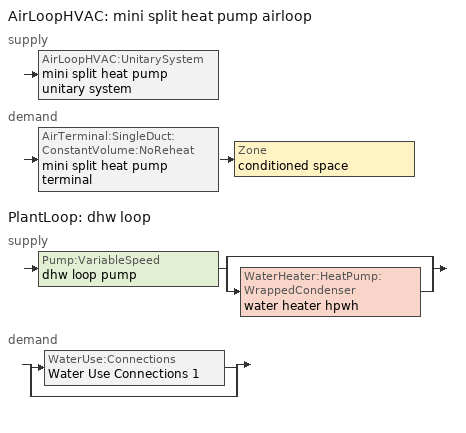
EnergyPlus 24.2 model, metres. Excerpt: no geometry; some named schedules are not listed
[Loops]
AirLoopHVAC 'mini split heat pump airloop'
 supply: AirLoopHVAC:UnitarySystem 'mini split heat pump unitary system'
 demand: AirTerminal:SingleDuct:ConstantVolume:NoReheat 'mini split heat pump terminal' > Zone 'conditioned space'
PlantLoop 'dhw loop'
 supply: Pump:VariableSpeed 'dhw loop pump' > split
  | bypass
  | WaterHeater:HeatPump:WrappedCondenser 'water heater hpwh'
 demand: split
  | WaterUse:Connections 'Water Use Connections 1'
  | bypass
[ZoneControl:Thermostat]
conditioned space Thermostat: Zone or ZoneList=conditioned space; Control Type Schedule=conditioned space Thermostat Schedule; Control 1=conditioned space temperature setpoint; Temperature Difference Between Cutout And Setpoint {deltaC}=0
[ThermostatSetpoint:DualSetpoint]
conditioned space temperature setpoint: Heating Setpoint Temperature Schedule=heating setpoint; Cooling Setpoint Temperature Schedule=cooling setpoint
[AirTerminal:SingleDuct:ConstantVolume:NoReheat]
mini split heat pump terminal: Availability Schedule=Always On Discrete; Maximum Air Flow Rate {m3/s}=0.250604
[Zone equipment]
conditioned space: mini split heat pump terminal
[AirLoopHVAC]
mini split heat pump airloop: Design Supply Air Flow Rate {m3/s}=0.250604; Design Return Air Flow Fraction of Supply Air Flow=1
[Sizing:System]
mini split heat pump airloop: Type of Load to Size On=Sensible; Design Outdoor Air Flow Rate {m3/s}=Autosize; Central Heating Maximum System Air Flow Ratio=0.3; Preheat Design Temperature {C}=7; Preheat Design Humidity Ratio {kgWater/kgDryAir}=0.008; Precool Design Temperature {C}=12.8; Precool Design Humidity Ratio {kgWater/kgDryAir}=0.008; Central Cooling Design Supply Air Temperature {C}=12.8; Central Heating Design Supply Air Temperature {C}=16.7; Type of Zone Sum to Use=NonCoincident; 100% Outdoor Air in Cooling=Yes; 100% Outdoor Air in Heating=Yes; Central Cooling Design Supply Air Humidity Ratio {kgWater/kgDryAir}=0.0085; Central Heating Design Supply Air Humidity Ratio {kgWater/kgDryAir}=0.008; Cooling Supply Air Flow Rate Method=DesignDay; Cooling Supply Air Flow Rate {m3/s}=0; Cooling Supply Air Flow Rate Per Floor Area {m3/s-m2}=0.00996765; Cooling Fraction of Autosized Cooling Supply Air Flow Rate=1; Cooling Supply Air Flow Rate Per Unit Cooling Capacity {m3/s-W}=3.94755e-05; Heating Supply Air Flow Rate Method=DesignDay; Heating Supply Air Flow Rate {m3/s}=0; Heating Supply Air Flow Rate Per Floor Area {m3/s-m2}=0.00996765; Heating Fraction of Autosized Heating Supply Air Flow Rate=1; Heating Fraction of Autosized Cooling Supply Air Flow Rate=1; Heating Supply Air Flow Rate Per Unit Heating Capacity {m3/s-W}=3.15882e-05; System Outdoor Air Method=ZoneSum; Zone Maximum Outdoor Air Fraction=1; Cooling Design Capacity Method=CoolingDesignCapacity; Cooling Design Capacity {W}=Autosize; Cooling Design Capacity Per Floor Area {W/m2}=234.7; Fraction of Autosized Cooling Design Capacity=1; Heating Design Capacity Method=HeatingDesignCapacity; Heating Design Capacity {W}=Autosize; Heating Design Capacity Per Floor Area {W/m2}=157; Fraction of Autosized Heating Design Capacity=1; Central Cooling Capacity Control Method=OnOff; Occupant Diversity=Autosize
[AvailabilityManager:Scheduled]
mini split heat pump airloop Availability Manager: Schedule=Always On Discrete
[AirLoopHVAC:UnitarySystem]
mini split heat pump unitary system: Control Type=Load; Controlling Zone or Thermostat Location=conditioned space; Dehumidification Control Type=None; Availability Schedule=Always On Discrete; Supply Fan=mini split heat pump supply fan; Fan Placement=BlowThrough; Supply Air Fan Operating Mode Schedule=mini split heat pump auto fan schedule; Heating Coil=mini split heat pump htg coil; DX Heating Coil Sizing Ratio=1; Cooling Coil=mini split heat pump clg coil; Use DOAS DX Cooling Coil=No; Minimum Supply Air Temperature {C}=2; Latent Load Control=SensibleOnlyLoadControl; Supplemental Heating Coil=mini split heat pump backup htg coil; Cooling Supply Air Flow Rate Method=SupplyAirFlowRate; Cooling Supply Air Flow Rate {m3/s}=0.250604; Heating Supply Air Flow Rate Method=SupplyAirFlowRate; Heating Supply Air Flow Rate {m3/s}=0.250604; No Load Supply Air Flow Rate Method=SupplyAirFlowRate; No Load Supply Air Flow Rate {m3/s}=0; No Load Supply Air Flow Rate Control Set To Low Speed=Yes; Maximum Supply Air Temperature {C}=93.3333; Maximum Outdoor Dry-Bulb Temperature for Supplemental Heater Operation {C}=4.44444; Ancillary On-Cycle Electric Power {W}=0; Ancillary Off-Cycle Electric Power {W}=0; Design Specification Multispeed Object=Unitary System Performance Multispeed 1
[Fan:SystemModel] Availability Schedule=Always On Discrete; Speed Control Method=Discrete; Electric Power Minimum Flow Rate Fraction=0.2; Design Pressure Rise {Pa}=500; Motor Efficiency=1; Motor In Air Stream Fraction=1; Design Electric Power Consumption {W}=Autosize; Design Power Sizing Method=PowerPerFlow; Electric Power Per Unit Flow Rate Per Unit Pressure {W/((m3/s)-Pa)}=1.66667; Fan Total Efficiency=0.7; Motor Loss Radiative Fraction=0
Name | Design Maximum Air Flow Rate {m3/s} | Electric Power Per Unit Flow Rate {W/(m3/s)} | Number of Speeds | Speed Flow Fraction 1 | Speed Electric Power Fraction 1 | Speed Flow Fraction 2 | Speed Electric Power Fraction 2 | Speed Flow Fraction 3 | Speed Electric Power Fraction 3 | Speed Flow Fraction 4 | Speed Electric Power Fraction 4
mini split heat pump supply fan | 0.308626 | 148.322 | 4 | 0.20706 | 0.00888 | 0.252 | 0.016 | 0.812 | 0.53539 | 1 | 1
water heater fan | 0.0854225 | 97.8923 | 1
[Coil:Heating:DX:MultiSpeed]
mini split heat pump htg coil: Availability Schedule=Always On Discrete; Minimum Outdoor Dry-Bulb Temperature for Compressor Operation {C}=-28.8889; Crankcase Heater Capacity {W}=50; Maximum Outdoor Dry-Bulb Temperature for Crankcase Heater Operation {C}=10; Defrost Energy Input Ratio Function of Temperature Curve=Defrosteir; Maximum Outdoor Dry-Bulb Temperature for Defrost Operation {C}=4.44444; Defrost Strategy=ReverseCycle; Defrost Control=Timed; Defrost Time Period Fraction=0.058333; Resistive Defrost Heater Capacity {W}=AutoSize; Apply Part Load Fraction to Speeds Greater than 1=No; Fuel Type=Electricity; Region number for Calculating HSPF=4; Number of Speeds=2; Speed Gross Rated Heating Capacity 1 {W}=1449.24; Speed Gross Rated Heating COP 1 {W/W}=4.40929; Speed Rated Air Flow Rate 1 {m3/s}=0.077832; Speed Rated Supply Air Fan Power Per Volume Flow Rate 2017 1 {W/(m3/s)}=773.3; Speed Rated Supply Air Fan Power Per Volume Flow Rate 2023 1 {W/(m3/s)}=934.4; Speed Heating Capacity Function of Temperature Curve Name 1=Heat-CAP-fT1; Speed Heating Capacity Function of Flow Fraction Curve Name 1=Heat-CAP-fFF1; Speed Energy Input Ratio Function of Temperature Curve Name 1=Heat-EIR-fT1; Speed Energy Input Ratio Function of Flow Fraction Curve Name 1=Heat-EIR-fFF1; Speed Part Load Fraction Correlation Curve Name 1=Heat-PLF-fPLR1; Speed Rated Waste Heat Fraction of Power Input 1=0.2; Speed Waste Heat Function of Temperature Curve Name 1=ConstantBiquadratic 1; Speed Gross Rated Heating Capacity 2 {W}=5708.05; Speed Gross Rated Heating COP 2 {W/W}=3.08289; Speed Rated Air Flow Rate 2 {m3/s}=0.308858; Speed Rated Supply Air Fan Power Per Volume Flow Rate 2017 2 {W/(m3/s)}=773.3; Speed Rated Supply Air Fan Power Per Volume Flow Rate 2023 2 {W/(m3/s)}=934.4; Speed Heating Capacity Function of Temperature Curve Name 2=Heat-CAP-fT2; Speed Heating Capacity Function of Flow Fraction Curve Name 2=Heat-CAP-fFF2; Speed Energy Input Ratio Function of Temperature Curve Name 2=Heat-EIR-fT2; Speed Energy Input Ratio Function of Flow Fraction Curve Name 2=Heat-EIR-fFF2; Speed Part Load Fraction Correlation Curve Name 2=Heat-PLF-fPLR2; Speed Rated Waste Heat Fraction of Power Input 2=0.2; Speed Waste Heat Function of Temperature Curve Name 2=ConstantBiquadratic 1
[Coil:Cooling:DX:MultiSpeed]
mini split heat pump clg coil: Availability Schedule=Always On Discrete; Condenser Type=AirCooled; Minimum Outdoor Dry-Bulb Temperature for Compressor Operation {C}=-25; Apply Part Load Fraction to Speeds Greater than 1=No; Apply Latent Degradation to Speeds Greater than 1=No; Crankcase Heater Capacity {W}=50; Maximum Outdoor Dry-Bulb Temperature for Crankcase Heater Operation {C}=10; Basin Heater Capacity {W/K}=0; Basin Heater Setpoint Temperature {C}=2; Fuel Type=Electricity; Number of Speeds=2; Speed Gross Rated Total Cooling Capacity 1 {W}=1191.8; Speed Gross Rated Sensible Heat Ratio 1=0.805933; Speed Gross Rated Cooling COP 1 {W/W}=3.79972; Speed Rated Air Flow Rate 1 {m3/s}=0.063952; Speed Rated Evaporator Fan Power Per Volume Flow Rate 2017 1 {W/(m3/s)}=773.3; Speed Rated Evaporator Fan Power Per Volume Flow Rate 2023 1 {W/(m3/s)}=934.4; Speed Total Cooling Capacity Function of Temperature Curve Name 1=Cool-CAP-fT1; Speed Total Cooling Capacity Function of Flow Fraction Curve Name 1=Cool-CAP-fFF1; Speed Energy Input Ratio Function of Temperature Curve Name 1=Cool-EIR-fT1; Speed Energy Input Ratio Function of Flow Fraction Curve Name 1=Cool-EIR-fFF1; Speed Part Load Fraction Correlation Curve Name 1=Cool-PLF-fPLR1; Speed Nominal Time for Condensate Removal to Begin 1 {s}=1000; Speed Ratio of Initial Moisture Evaporation Rate and Steady State Latent Capacity 1=1.5; Speed Maximum Cycling Rate 1 {cycles/hr}=3; Speed Latent Capacity Time Constant 1 {s}=45; Speed Rated Waste Heat Fraction of Power Input 1=0.2; Speed Waste Heat Function of Temperature Curve Name 1=ConstantBiquadratic; Speed Evaporative Condenser Effectiveness 1=0.9; Speed Evaporative Condenser Air Flow Rate 1 {m3/s}=AutoSize; Speed Rated Evaporative Condenser Pump Power Consumption 1 {W}=AutoSize; Speed Gross Rated Total Cooling Capacity 2 {W}=4696.67; Speed Gross Rated Sensible Heat Ratio 2=0.729645; Speed Gross Rated Cooling COP 2 {W/W}=2.89066; Speed Rated Air Flow Rate 2 {m3/s}=0.250793; Speed Rated Evaporator Fan Power Per Volume Flow Rate 2017 2 {W/(m3/s)}=773.3; Speed Rated Evaporator Fan Power Per Volume Flow Rate 2023 2 {W/(m3/s)}=934.4; Speed Total Cooling Capacity Function of Temperature Curve Name 2=Cool-CAP-fT2; Speed Total Cooling Capacity Function of Flow Fraction Curve Name 2=Cool-CAP-fFF2; Speed Energy Input Ratio Function of Temperature Curve Name 2=Cool-EIR-fT2; Speed Energy Input Ratio Function of Flow Fraction Curve Name 2=Cool-EIR-fFF2; Speed Part Load Fraction Correlation Curve Name 2=Cool-PLF-fPLR2; Speed Nominal Time for Condensate Removal to Begin 2 {s}=1000; Speed Ratio of Initial Moisture Evaporation Rate and Steady State Latent Capacity 2=1.5; Speed Maximum Cycling Rate 2 {cycles/hr}=3; Speed Latent Capacity Time Constant 2 {s}=45; Speed Rated Waste Heat Fraction of Power Input 2=0.2; Speed Waste Heat Function of Temperature Curve Name 2=ConstantBiquadratic; Speed Evaporative Condenser Effectiveness 2=0.9; Speed Evaporative Condenser Air Flow Rate 2 {m3/s}=AutoSize; Speed Rated Evaporative Condenser Pump Power Consumption 2 {W}=AutoSize
[Coil:Heating:Electric]
mini split heat pump backup htg coil: Availability Schedule=Always On Discrete; Efficiency=1; Nominal Capacity {W}=3823.11
[UnitarySystemPerformance:Multispeed]
Unitary System Performance Multispeed 1: Number of Speeds for Heating=2; Number of Speeds for Cooling=2; Single Mode Operation=No; No Load Supply Air Flow Rate Ratio=1; Heating Speed Supply Air Flow Ratio 1=0.310344; Cooling Speed Supply Air Flow Ratio 1=0.254999; Heating Speed Supply Air Flow Ratio 2=1.23153; Cooling Speed Supply Air Flow Ratio 2=1
[PlantLoop]
dhw loop: Fluid Type=Water; Plant Equipment Operation Scheme=dhw loop Operation Schemes; Maximum Loop Temperature {C}=100; Minimum Loop Temperature {C}=0; Maximum Loop Flow Rate {m3/s}=0.01; Minimum Loop Flow Rate {m3/s}=0; Plant Loop Volume {m3}=0.003; Load Distribution Scheme=Optimal; Plant Loop Demand Calculation Scheme=SingleSetpoint; Common Pipe Simulation=None
[Sizing:Plant]
dhw loop: Loop Type=Heating; Design Loop Exit Temperature {C}=51.6667; Loop Design Temperature Difference {deltaC}=5.55556; Sizing Option=NonCoincident; Zone Timesteps in Averaging Window=1; Coincident Sizing Factor Mode=None
[Pump:VariableSpeed]
dhw loop pump: Design Maximum Flow Rate {m3/s}=0.01; Design Pump Head {Pa}=1; Design Power Consumption {W}=0; Motor Efficiency=0.85; Fraction of Motor Inefficiencies to Fluid Stream=0; Coefficient 1 of the Part Load Performance Curve=0; Coefficient 2 of the Part Load Performance Curve=1; Coefficient 3 of the Part Load Performance Curve=0; Coefficient 4 of the Part Load Performance Curve=0; Design Minimum Flow Rate {m3/s}=0; Pump Control Type=Intermittent; Skin Loss Radiative Fraction=0.5; Design Power Sizing Method=PowerPerFlowPerPressure; Design Electric Power per Unit Flow Rate {W/(m3/s)}=348701.1; Design Shaft Power per Unit Flow Rate per Unit Head {W/((m3/s)-Pa)}=1.28205; Design Minimum Flow Rate Fraction=0
[WaterHeater:Stratified]
water heater tank: Tank Volume {m3}=0.170344; Tank Height {m}=1.0335; Tank Shape=VerticalCylinder; Maximum Temperature Limit {C}=90; Heater Priority Control=MasterSlave; Heater 1 Setpoint Temperature Schedule=water heater TopElementSetpoint; Heater 1 Deadband Temperature Difference {deltaC}=18.5; Heater 1 Capacity {W}=4500.11; Heater 1 Height {m}=0.818187; Heater 2 Setpoint Temperature Schedule=water heater BottomElementSetpoint; Heater 2 Deadband Temperature Difference {deltaC}=3.89; Heater 2 Capacity {W}=4500.11; Heater 2 Height {m}=0.215312; Heater Fuel Type=Electricity; Heater Thermal Efficiency=1; Off Cycle Parasitic Fuel Consumption Rate {W}=3; Off Cycle Parasitic Fuel Type=Electricity; Off Cycle Parasitic Heat Fraction to Tank=0; Off Cycle Parasitic Height {m}=0; On Cycle Parasitic Fuel Consumption Rate {W}=3; On Cycle Parasitic Fuel Type=Electricity; On Cycle Parasitic Heat Fraction to Tank=0; On Cycle Parasitic Height {m}=0; Ambient Temperature Indicator=Schedule; Ambient Temperature Schedule=water heater Tamb act; Uniform Skin Loss Coefficient per Unit Area to Ambient Temperature {W/m2-K}=1.04512; Skin Loss Fraction to Zone=1; Off Cycle Flue Loss Coefficient to Ambient Temperature {W/K}=0; Off Cycle Flue Loss Fraction to Zone=1; Use Side Effectiveness=1; Use Side Inlet Height {m}=0; Use Side Outlet Height {m}=Autocalculate; Source Side Effectiveness=1; Source Side Inlet Height {m}=0; Source Side Outlet Height {m}=0; Inlet Mode=Fixed; Use Side Design Flow Rate {m3/s}=0.00283433; Source Side Design Flow Rate {m3/s}=0; Indirect Water Heating Recovery Time {hr}=1.5; Number of Nodes=6; Additional Destratification Conductivity {W/m-K}=0; Node 1 Additional Loss Coefficient {W/K}=0; Node 2 Additional Loss Coefficient {W/K}=0; Node 3 Additional Loss Coefficient {W/K}=0; Node 4 Additional Loss Coefficient {W/K}=0; Node 5 Additional Loss Coefficient {W/K}=0; Node 6 Additional Loss Coefficient {W/K}=0
[WaterHeater:Sizing]
water heater tank: Design Mode=PeakDraw; Time Storage Can Meet Peak Draw {hr}=0.538503; Time for Tank Recovery {hr}=0; Nominal Tank Volume for Autosizing Plant Connections {m3}=1
[WaterHeater:HeatPump:WrappedCondenser]
water heater hpwh: Compressor Setpoint Temperature Schedule=water heater setpoint; Dead Band Temperature Difference {deltaC}=3.89; Condenser Bottom Location {m}=0.0430625; Condenser Top Location {m}=0.559813; Evaporator Air Flow Rate {m3/s}=0.0854225; Inlet Air Configuration=Schedule; Inlet Air Temperature Schedule=water heater Tamb act; Inlet Air Humidity Schedule=water heater RHamb act; Tank=water heater tank; DX Coil=water heater coil; Minimum Inlet Air Temperature for Compressor Operation {C}=5.55556; Maximum Inlet Air Temperature for Compressor Operation {C}=48.8889; Compressor Location=Schedule; Compressor Ambient Temperature Schedule=water heater Tamb act; Fan=water heater fan; Fan Placement=DrawThrough; On Cycle Parasitic Electric Load {W}=0; Off Cycle Parasitic Electric Load {W}=0; Parasitic Heat Rejection Location=Outdoors; Inlet Air Mixer Schedule=Always On Discrete; Tank Element Control Logic=MutuallyExclusive; Control Sensor 1 Height In Stratified Tank {m}=0.818187; Control Sensor 1 Weight=0.75; Control Sensor 2 Height In Stratified Tank {m}=0.301438
[Coil:WaterHeating:AirToWaterHeatPump:Wrapped]
water heater coil: Rated Heating Capacity {W}=2018.38; Rated COP {W/W}=4.036802; Rated Sensible Heat Ratio=0.88; Rated Evaporator Inlet Air Dry-Bulb Temperature {C}=19.7222; Rated Evaporator Inlet Air Wet-Bulb Temperature {C}=13.561; Rated Condenser Water Temperature {C}=48.89; Rated Evaporator Air Flow Rate {m3/s}=0.0854225; Evaporator Fan Power Included in Rated COP=Yes; Crankcase Heater Capacity {W}=0; Maximum Ambient Temperature for Crankcase Heater Operation {C}=0; Evaporator Air Temperature Type for Curve Objects=WetBulbTemperature; Heating Capacity Function of Temperature Curve=HPWH-Cap-fT; Heating Capacity Function of Air Flow Fraction Curve=HPWH-Htg-Cap-FF; Heating COP Function of Temperature Curve=HPWH-COP-fT; Heating COP Function of Air Flow Fraction Curve=HPWH-Htg-COP-FF; Part Load Fraction Correlation Curve=HPWH-COP-fPLR
[SetpointManager:Scheduled]
Setpoint Manager Scheduled 1: Control Variable=Temperature; Schedule=dhw temp
[WaterUse:Connections]
Water Use Connections 1: Drain Water Heat Exchanger Type=None; Drain Water Heat Exchanger Destination=Plant; Water Use Equipment Name 1=dhw fixtures; Water Use Equipment Name 2=dhw distribution waste; Water Use Equipment Name 3=clothes washer; Water Use Equipment Name 4=dishwasher
[WaterUse:Equipment]
Name | Peak Flow Rate {m3/s} | Flow Rate Fraction Schedule | Target Temperature Schedule
dhw fixtures | 3.54493e-05 | hot_water_fixtures | mixed water temperature schedule
dhw distribution waste | 1.27419e-05 | hot_water_fixtures | mixed water temperature schedule
clothes washer | 1.09549e-05 | hot_water_clothes_washer
dishwasher | 6.35692e-06 | hot_water_dishwasher
[PlantEquipmentOperationSchemes]
dhw loop Operation Schemes: Control Scheme Object Type 1=PlantEquipmentOperation:HeatingLoad; Control Scheme Name 1=dhw loop Heating Operation Scheme; Control Scheme Schedule Name 1=Always On Discrete
[PlantEquipmentOperation:HeatingLoad]
dhw loop Heating Operation Scheme: Load Range Lower Limit 1 {W}=0; Load Range Upper Limit 1 {W}=1000000000; Range Equipment List Name 1=dhw loop Heating Equipment List
[PlantEquipmentList]
dhw loop Heating Equipment List: WaterHeater:HeatPump:WrappedCondenser, water heater hpwh
[EnergyManagementSystem:GlobalVariable]
infil_program_Qfan
infil_program_Qinf
mini_split_heat_pump_airloop_Fan_RTF
natural_vent_program_Qnv
natural_vent_program_Qwhf
[EnergyManagementSystem:InternalVariable]
mini_split_heat_pump_airloop_max_sup_fan_mfr: Internal Data Index Key=mini split heat pump supply fan; Internal Data Type=Fan Maximum Mass Flow Rate
[EnergyManagementSystem:Sensor]
Name | Output:Variable or Output:Meter Index Key | Output:Variable or Output:Meter
airflow_gain | infil flow | Infiltration Sensible Heat Gain Energy
airflow_gain_1 | natural vent flow | Infiltration Sensible Heat Gain Energy
airflow_gain_2 | whole house fan flow | Infiltration Sensible Heat Gain Energy
airflow_loss | infil flow | Infiltration Sensible Heat Loss Energy
airflow_loss_1 | natural vent flow | Infiltration Sensible Heat Loss Energy
airflow_loss_2 | whole house fan flow | Infiltration Sensible Heat Loss Energy
clg_load_cond |  | Cooling:EnergyTransfer:Zone:CONDITIONED SPACE
clg_sp_s; clg_sp_s_1 | cooling setpoint | Schedule Value
clothes_dryer_exhaust_0_sch_s | clothes_dryer | Schedule Value
conditioned_space_clg_unmet_s | conditioned space | Zone Cooling Setpoint Not Met Time
conditioned_space_htg_unmet_s | conditioned space | Zone Heating Setpoint Not Met Time
cool_season | cooling season schedule | Schedule Value
fridge_tin_s; tin_s; tin_s_1 | conditioned space | Zone Mean Air Temperature
htg_load_cond |  | Heating:EnergyTransfer:Zone:CONDITIONED SPACE
htg_sp_s; htg_sp_s_1 | heating setpoint | Schedule Value
ig_ee_conv | ceiling fan | Electric Equipment Convective Heating Energy
ig_ee_conv_1 | clothes dryer | Electric Equipment Convective Heating Energy
ig_ee_conv_10 | misc well pump | Electric Equipment Convective Heating Energy
ig_ee_conv_11 | whole house fan | Electric Equipment Convective Heating Energy
ig_ee_conv_2 | clothes washer | Electric Equipment Convective Heating Energy
ig_ee_conv_3 | cooking range | Electric Equipment Convective Heating Energy
ig_ee_conv_4 | dishwasher | Electric Equipment Convective Heating Energy
ig_ee_conv_5 | fridge | Electric Equipment Convective Heating Energy
ig_ee_conv_6 | misc plug loads | Electric Equipment Convective Heating Energy
ig_ee_conv_7 | misc pool heater | Electric Equipment Convective Heating Energy
ig_ee_conv_8 | misc pool pump | Electric Equipment Convective Heating Energy
ig_ee_conv_9 | misc tv | Electric Equipment Convective Heating Energy
ig_ee_rad | ceiling fan | Electric Equipment Radiant Heating Energy
ig_ee_rad_1 | clothes dryer | Electric Equipment Radiant Heating Energy
ig_ee_rad_10 | misc well pump | Electric Equipment Radiant Heating Energy
ig_ee_rad_11 | whole house fan | Electric Equipment Radiant Heating Energy
ig_ee_rad_2 | clothes washer | Electric Equipment Radiant Heating Energy
ig_ee_rad_3 | cooking range | Electric Equipment Radiant Heating Energy
ig_ee_rad_4 | dishwasher | Electric Equipment Radiant Heating Energy
ig_ee_rad_5 | fridge | Electric Equipment Radiant Heating Energy
ig_ee_rad_6 | misc plug loads | Electric Equipment Radiant Heating Energy
ig_ee_rad_7 | misc pool heater | Electric Equipment Radiant Heating Energy
ig_ee_rad_8 | misc pool pump | Electric Equipment Radiant Heating Energy
ig_ee_rad_9 | misc tv | Electric Equipment Radiant Heating Energy
ig_lgt_conv | interior lighting | Lights Convective Heating Energy
ig_lgt_rad | interior lighting | Lights Radiant Heating Energy
ig_lgt_vis | interior lighting | Lights Visible Radiation Heating Energy
ig_oe_conv | clothes dryer 1 | Other Equipment Convective Heating Energy
ig_oe_conv_1 | cooking range 1 | Other Equipment Convective Heating Energy
ig_oe_conv_2 | general water use latent | Other Equipment Convective Heating Energy
ig_oe_conv_3 | general water use sensible | Other Equipment Convective Heating Energy
ig_oe_conv_4 | misc grill | Other Equipment Convective Heating Energy
ig_oe_rad | clothes dryer 1 | Other Equipment Radiant Heating Energy
ig_oe_rad_1 | cooking range 1 | Other Equipment Radiant Heating Energy
ig_oe_rad_2 | general water use latent | Other Equipment Radiant Heating Energy
ig_oe_rad_3 | general water use sensible | Other Equipment Radiant Heating Energy
ig_oe_rad_4 | misc grill | Other Equipment Radiant Heating Energy
ig_ppl_conv | occupants | People Convective Heating Energy
ig_ppl_rad | occupants | People Radiant Heating Energy
im_conv | furniture mass conditioned space 1 | Surface Inside Face Convection Heat Gain Energy
im_conv_1 | partition wall mass | Surface Inside Face Convection Heat Gain Energy
im_ig | furniture mass conditioned space 1 | Surface Inside Face Internal Gains Radiation Heat Gain Energy
im_ig_1 | partition wall mass | Surface Inside Face Internal Gains Radiation Heat Gain Energy
im_lgt | furniture mass conditioned space 1 | Surface Inside Face Lights Radiation Heat Gain Energy
im_lgt_1 | partition wall mass | Surface Inside Face Lights Radiation Heat Gain Energy
im_sol | furniture mass conditioned space 1 | Surface Inside Face Solar Radiation Heat Gain Energy
im_sol_1 | partition wall mass | Surface Inside Face Solar Radiation Heat Gain Energy
im_surf | furniture mass conditioned space 1 | Surface Inside Face Net Surface Thermal Radiation Heat Gain Energy
im_surf_1 | partition wall mass | Surface Inside Face Net Surface Thermal Radiation Heat Gain Energy
mech_vent_bath_fan_0_sch_s | mech vent bath fan 0 schedule | Schedule Value
mech_vent_range_fan_0_sch_s | mech vent range fan 0 schedule | Schedule Value
mini_split_heat_pump_airloop_Fan_RTF_s | mini split heat pump supply fan | Fan Runtime Fraction Speed 1
mini_split_heat_pump_airloop_Fan_RTF_s_1 | mini split heat pump supply fan | Fan Runtime Fraction Speed 2
mini_split_heat_pump_airloop_Fan_RTF_s_2 | mini split heat pump supply fan | Fan Runtime Fraction Speed 3
mini_split_heat_pump_airloop_Fan_RTF_s_3 | mini split heat pump supply fan | Fan Runtime Fraction Speed 4
mini_split_heat_pump_backup_htg_coil_s | mini split heat pump backup htg coil | Heating Coil Heating Energy
mini_split_heat_pump_clg_coil_s | mini split heat pump clg coil | Cooling Coil Total Cooling Energy
mini_split_heat_pump_htg_coil_s | mini split heat pump htg coil | Heating Coil Heating Energy
mini_split_heat_pump_supply_fan_s | mini split heat pump supply fan | Fan Electricity Energy
mv_conv | mech vent bath fan 0 | Electric Equipment Convective Heating Energy
mv_conv_1 | mech vent house fan | Electric Equipment Convective Heating Energy
mv_conv_2 | mech vent house fan cfis | Electric Equipment Convective Heating Energy
mv_conv_3 | mech vent range fan 0 | Electric Equipment Convective Heating Energy
mv_conv_4 | mech vent house fan latent load | Other Equipment Convective Heating Energy
mv_conv_5 | mech vent house fan sensible load | Other Equipment Convective Heating Energy
mv_rad | mech vent bath fan 0 | Electric Equipment Radiant Heating Energy
mv_rad_1 | mech vent house fan | Electric Equipment Radiant Heating Energy
mv_rad_2 | mech vent house fan cfis | Electric Equipment Radiant Heating Energy
mv_rad_3 | mech vent range fan 0 | Electric Equipment Radiant Heating Energy
mv_rad_4 | mech vent house fan latent load | Other Equipment Radiant Heating Energy
mv_rad_5 | mech vent house fan sensible load | Other Equipment Radiant Heating Energy
natural_vent_s | natural vent schedule | Schedule Value
out_pb_s |  | Site Outdoor Air Barometric Pressure
out_wt_s |  | Site Outdoor Air Humidity Ratio
site_vw_s |  | Site Wind Speed
ss_back_out | Window1 | Surface Window Shortwave from Zone Back Out Window Heat Transfer Rate
ss_back_out_1 | Window2 | Surface Window Shortwave from Zone Back Out Window Heat Transfer Rate
ss_back_out_2 | Window3 | Surface Window Shortwave from Zone Back Out Window Heat Transfer Rate
ss_back_out_3 | Window4 | Surface Window Shortwave from Zone Back Out Window Heat Transfer Rate
ss_conv | Door1 | Surface Inside Face Convection Heat Gain Energy
ss_conv_1 | Window1 | Surface Inside Face Convection Heat Gain Energy
ss_conv_2 | Window2 | Surface Inside Face Convection Heat Gain Energy
ss_conv_3 | Window3 | Surface Inside Face Convection Heat Gain Energy
ss_conv_4 | Window4 | Surface Inside Face Convection Heat Gain Energy
ss_ig | Door1 | Surface Inside Face Internal Gains Radiation Heat Gain Energy
ss_ig_1 | Window1 | Surface Inside Face Internal Gains Radiation Heat Gain Energy
ss_ig_2 | Window2 | Surface Inside Face Internal Gains Radiation Heat Gain Energy
ss_ig_3 | Window3 | Surface Inside Face Internal Gains Radiation Heat Gain Energy
ss_ig_4 | Window4 | Surface Inside Face Internal Gains Radiation Heat Gain Energy
ss_lgt | Door1 | Surface Inside Face Lights Radiation Heat Gain Energy
ss_sol | Door1 | Surface Inside Face Solar Radiation Heat Gain Energy
ss_surf | Door1 | Surface Inside Face Net Surface Thermal Radiation Heat Gain Energy
ss_surf_1 | Window1 | Surface Inside Face Net Surface Thermal Radiation Heat Gain Energy
ss_surf_2 | Window2 | Surface Inside Face Net Surface Thermal Radiation Heat Gain Energy
ss_surf_3 | Window3 | Surface Inside Face Net Surface Thermal Radiation Heat Gain Energy
ss_surf_4 | Window4 | Surface Inside Face Net Surface Thermal Radiation Heat Gain Energy
ss_trans_in | Window1 | Surface Window Transmitted Solar Radiation Rate
ss_trans_in_1 | Window2 | Surface Window Transmitted Solar Radiation Rate
ss_trans_in_2 | Window3 | Surface Window Transmitted Solar Radiation Rate
ss_trans_in_3 | Window4 | Surface Window Transmitted Solar Radiation Rate
ss_trans_out | Window1 | Surface Inside Face Initial Transmitted Diffuse Transmitted Out Window Solar Radiation Rate
ss_trans_out_1 | Window2 | Surface Inside Face Initial Transmitted Diffuse Transmitted Out Window Solar Radiation Rate
ss_trans_out_2 | Window3 | Surface Inside Face Initial Transmitted Diffuse Transmitted Out Window Solar Radiation Rate
ss_trans_out_3 | Window4 | Surface Inside Face Initial Transmitted Diffuse Transmitted Out Window Solar Radiation Rate
s_conv | Floor1 | Surface Inside Face Convection Heat Gain Energy
s_conv_1 | Floor2 | Surface Inside Face Convection Heat Gain Energy
s_conv_2 | Wall1 | Surface Inside Face Convection Heat Gain Energy
s_conv_3 | Wall2 | Surface Inside Face Convection Heat Gain Energy
s_conv_4 | Wall3 | Surface Inside Face Convection Heat Gain Energy
s_conv_5 | Wall4 | Surface Inside Face Convection Heat Gain Energy
s_ig | Floor1 | Surface Inside Face Internal Gains Radiation Heat Gain Energy
s_ig_1 | Floor2 | Surface Inside Face Internal Gains Radiation Heat Gain Energy
s_ig_2 | Wall1 | Surface Inside Face Internal Gains Radiation Heat Gain Energy
s_ig_3 | Wall2 | Surface Inside Face Internal Gains Radiation Heat Gain Energy
s_ig_4 | Wall3 | Surface Inside Face Internal Gains Radiation Heat Gain Energy
s_ig_5 | Wall4 | Surface Inside Face Internal Gains Radiation Heat Gain Energy
s_lgt | Floor1 | Surface Inside Face Lights Radiation Heat Gain Energy
s_lgt_1 | Floor2 | Surface Inside Face Lights Radiation Heat Gain Energy
s_lgt_2 | Wall1 | Surface Inside Face Lights Radiation Heat Gain Energy
s_lgt_3 | Wall2 | Surface Inside Face Lights Radiation Heat Gain Energy
s_lgt_4 | Wall3 | Surface Inside Face Lights Radiation Heat Gain Energy
s_lgt_5 | Wall4 | Surface Inside Face Lights Radiation Heat Gain Energy
s_sol | Floor1 | Surface Inside Face Solar Radiation Heat Gain Energy
s_sol_1 | Floor2 | Surface Inside Face Solar Radiation Heat Gain Energy
s_sol_2 | Wall1 | Surface Inside Face Solar Radiation Heat Gain Energy
s_sol_3 | Wall2 | Surface Inside Face Solar Radiation Heat Gain Energy
s_sol_4 | Wall3 | Surface Inside Face Solar Radiation Heat Gain Energy
s_sol_5 | Wall4 | Surface Inside Face Solar Radiation Heat Gain Energy
s_surf | Floor1 | Surface Inside Face Net Surface Thermal Radiation Heat Gain Energy
s_surf_1 | Floor2 | Surface Inside Face Net Surface Thermal Radiation Heat Gain Energy
s_surf_2 | Wall1 | Surface Inside Face Net Surface Thermal Radiation Heat Gain Energy
s_surf_3 | Wall2 | Surface Inside Face Net Surface Thermal Radiation Heat Gain Energy
s_surf_4 | Wall3 | Surface Inside Face Net Surface Thermal Radiation Heat Gain Energy
s_surf_5 | Wall4 | Surface Inside Face Net Surface Thermal Radiation Heat Gain Energy
tout_s | conditioned space | Zone Outdoor Air Drybulb Temperature
water_heater_coil_energy | water heater coil | Cooling Coil Water Heating Electricity Rate
water_heater_fan_energy; water_heater_fan_pwr | water heater fan | Fan Electricity Rate
water_heater_lat_cool | water heater coil | Cooling Coil Latent Cooling Rate
water_heater_sens_cool | water heater coil | Cooling Coil Sensible Cooling Rate
water_heater_tank_energy | water heater tank | Water Heater Electricity Rate
water_heater_tank_off_cycle_parasitic | water heater tank | Water Heater Off Cycle Parasitic Electricity Rate
water_heater_tank_on_cycle_parasitic | water heater tank | Water Heater On Cycle Parasitic Electricity Rate
water_heater_tl | water heater tank | Water Heater Heat Loss Rate
water_heater_T_set | water heater setpoint | Schedule Value
win_s | conditioned space | Zone Air Humidity Ratio
[EnergyManagementSystem:Actuator]
Name | Actuated Component Unique | Actuated Component Type | Actuated Component Control Type
fridge_schedule_1_act | fridge schedule 1 | Schedule:Constant | Schedule Value
fridge_schedule_act | fridge schedule | Schedule:Constant | Schedule Value
infil_flow_act | infil flow | Zone Infiltration | Air Exchange Flow Rate
mech_vent_house_fan_cfis_act | mech vent house fan cfis | ElectricEquipment | Electricity Rate
mech_vent_house_fan_latent_load_act | mech vent house fan latent load | OtherEquipment | Power Level
mech_vent_house_fan_sensible_load_act | mech vent house fan sensible load | OtherEquipment | Power Level
natural_vent_flow_act | natural vent flow | Zone Infiltration | Air Exchange Flow Rate
water_heater_HPWHSchedOverride | water heater setpoint | Schedule:Constant | Schedule Value
water_heater_hpwh_ec_adj_act | water heater energy adjustment1 | OtherEquipment | Power Level
water_heater_lat_act | water heater lat | OtherEquipment | Power Level
water_heater_LESchedOverride | water heater BottomElementSetpoint | Schedule:Constant | Schedule Value
water_heater_RHamb_act | water heater RHamb act | Schedule:Constant | Schedule Value
water_heater_sens_act | water heater sens | OtherEquipment | Power Level
water_heater_Tamb_act | water heater Tamb act | Schedule:Constant | Schedule Value
water_heater_UESchedOverride | water heater TopElementSetpoint | Schedule:Constant | Schedule Value
whole_house_fan_act | whole house fan | ElectricEquipment | Electricity Rate
whole_house_fan_flow_act | whole house fan flow | Zone Infiltration | Air Exchange Flow Rate
whole_house_fan_mix_act | whole house fan mix | ZoneMixing | Air Exchange Flow Rate
[EnergyManagementSystem:Program]
component_loads_program: Set loads_htg_walls = 0; Set loads_htg_rim_joists = 0; Set loads_htg_foundation_walls = 0; Set loads_htg_floors = 0; Set loads_htg_slabs = 0; Set loads_htg_ceilings = 0; Set loads_htg_roofs = 0; Set loads_htg_windows_conduction = 0; Set loads_htg_windows_solar = 0; Set loads_htg_doors = 0; Set loads_htg_skylights_conduction = 0; Set loads_htg_skylights_solar = 0; Set loads_htg_internal_mass = 0; Set loads_htg_intgains = 0; Set loads_htg_lighting = 0; Set loads_htg_infil = 0; Set loads_htg_mechvent = 0; Set loads_htg_natvent = 0; Set loads_htg_whf = 0; Set loads_htg_ducts = 0; Set loads_clg_walls = 0; Set loads_clg_rim_joists = 0; Set loads_clg_foundation_walls = 0; Set loads_clg_floors = 0; Set loads_clg_slabs = 0; Set loads_clg_ceilings = 0; Set loads_clg_roofs = 0; Set loads_clg_windows_conduction = 0; Set loads_clg_windows_solar = 0; Set loads_clg_doors = 0; Set loads_clg_skylights_conduction = 0; Set loads_clg_skylights_solar = 0; Set loads_clg_internal_mass = 0; Set loads_clg_intgains = 0; Set loads_clg_lighting = 0; Set loads_clg_infil = 0; Set loads_clg_mechvent = 0; Set loads_clg_natvent = 0; Set loads_clg_whf = 0; Set loads_clg_ducts = 0; Set hr_walls = 0; Set hr_walls = hr_walls + s_conv_2 + s_ig_2 + s_sol_2 + s_lgt_2 + s_surf_2; Set hr_walls = hr_walls + s_conv_3 + s_ig_3 + s_sol_3 + s_lgt_3 + s_surf_3; Set hr_walls = hr_walls + s_conv_4 + s_ig_4 + s_sol_4 + s_lgt_4 + s_surf_4; Set hr_walls = hr_walls + s_conv_5 + s_ig_5 + s_sol_5 + s_lgt_5 + s_surf_5; Set hr_rim_joists = 0; Set hr_foundation_walls = 0; Set hr_floors = 0; Set hr_floors = hr_floors + s_conv + s_ig + s_sol + s_lgt + s_surf; Set hr_slabs = 0; Set hr_ceilings = 0; Set hr_ceilings = hr_ceilings + s_conv_1 + s_ig_1 + s_sol_1 + s_lgt_1 + s_surf_1; Set hr_roofs = 0; Set hr_windows_conduction = 0; Set hr_windows_conduction = hr_windows_conduction + ss_conv_1; Set hr_windows_conduction = hr_windows_conduction + ss_ig_1; Set hr_windows_conduction = hr_windows_conduction + ss_surf_1; Set hr_windows_conduction = hr_windows_conduction + ss_conv_2; Set hr_windows_conduction = hr_windows_conduction + ss_ig_2; Set hr_windows_conduction = hr_windows_conduction + ss_surf_2; Set hr_windows_conduction = hr_windows_conduction + ss_conv_3; Set hr_windows_conduction = hr_windows_conduction + ss_ig_3; Set hr_windows_conduction = hr_windows_conduction + ss_surf_3; Set hr_windows_conduction = hr_windows_conduction + ss_conv_4; Set hr_windows_conduction = hr_windows_conduction + ss_ig_4; Set hr_windows_conduction = hr_windows_conduction + ss_surf_4; Set hr_windows_solar = 0; Set hr_windows_solar = hr_windows_solar - ss_trans_in * ZoneTimestep * 3600 + ss_back_out * ZoneTimestep * 3600 + ss_trans_out * ZoneTimestep * 3600; Set hr_windows_solar = hr_windows_solar - ss_trans_in_1 * ZoneTimestep * 3600 + ss_back_out_1 * ZoneTimestep * 3600 + ss_trans_out_1 * ZoneTimestep * 3600; Set hr_windows_solar = hr_windows_solar - ss_trans_in_2 * ZoneTimestep * 3600 + ss_back_out_2 * ZoneTimestep * 3600 + ss_trans_out_2 * ZoneTimestep * 3600; Set hr_windows_solar = hr_windows_solar - ss_trans_in_3 * ZoneTimestep * 3600 + ss_back_out_3 * ZoneTimestep * 3600 + ss_trans_out_3 * ZoneTimestep * 3600; Set hr_doors = 0; Set hr_doors = hr_doors + ss_sol; Set hr_doors = hr_doors + ss_lgt; Set hr_doors = hr_doors + ss_conv; Set hr_doors = hr_doors + ss_ig; Set hr_doors = hr_doors + ss_surf; Set hr_skylights_conduction = 0; Set hr_skylights_solar = 0; Set hr_internal_mass = 0; Set hr_internal_mass = hr_internal_mass + im_conv + im_ig + im_sol + im_lgt + im_surf; Set hr_internal_mass = hr_internal_mass + im_conv_1 + im_ig_1 + im_sol_1 + im_lgt_1 + im_surf_1; Set hr_intgains = 0; Set hr_intgains = hr_intgains - ig_ee_conv - ig_ee_rad - ig_ee_conv_1 - ig_ee_rad_1 - ig_ee_conv_2 - ig_ee_rad_2 - ig_ee_conv_3 - ig_ee_rad_3 - ig_ee_conv_4 - ig_ee_rad_4 - ig_ee_conv_5 - ig_ee_rad_5 - ig_ee_conv_6 - ig_ee_rad_6 - ig_ee_conv_7 - ig_ee_rad_7 - ig_ee_conv_8 - ig_ee_rad_8 - ig_ee_conv_9 - ig_ee_rad_9 - ig_ee_conv_10 - ig_ee_rad_10 - ig_ee_conv_11 - ig_ee_rad_11 - ig_oe_conv - ig_oe_rad - ig_oe_conv_1 - ig_oe_rad_1 - ig_oe_conv_2 - ig_oe_rad_2 - ig_oe_conv_3 - ig_oe_rad_3 - ig_oe_conv_4 - ig_oe_rad_4 - ig_ppl_conv - ig_ppl_rad; Set hr_lighting = 0; Set hr_lighting = hr_lighting - ig_lgt_conv - ig_lgt_rad - ig_lgt_vis; Set hr_infil = 0; Set hr_infil = hr_infil - airflow_gain + airflow_loss; Set hr_natvent = 0; Set hr_natvent = hr_natvent - airflow_gain_1 + airflow_loss_1; Set hr_whf = 0; Set hr_whf = hr_whf - airflow_gain_2 + airflow_loss_2; Set hr_mechvent = 0; Set hr_mechvent = hr_mechvent - mv_conv - mv_rad - mv_conv_1 - mv_rad_1 - mv_conv_2 - mv_rad_2 - mv_conv_3 - mv_rad_3 - mv_conv_4 - mv_rad_4 - mv_conv_5 - mv_rad_5; Set hr_ducts = 0; Set htg_mode = 0; Set clg_mode = 0; If (htg_load_cond > 0); Set htg_mode = 1.0; ElseIf (clg_load_cond > 0); Set clg_mode = 1.0; Else; Set htg_season = 0; Set clg_season = 0; If ((DayOfYear >= 1) && (DayOfYear <= 365)); Set clg_season = 1; EndIf; If ((DayOfYear >= 1) && (DayOfYear <= 365)); Set htg_season = 1; EndIf; If ((airflow_gain_1 <> 0) || (airflow_loss_1 <> 0)) && (clg_season == 1); Set clg_mode = 1.0; ElseIf ((airflow_gain_2 <> 0) || (airflow_loss_2 <> 0)) && (clg_season == 1); Set clg_mode = 1.0; Else; Set Tmid_setpoint = (htg_sp_s_1 + clg_sp_s_1) / 2; If (tin_s_1 > Tmid_setpoint) && (clg_season == 1); Set clg_mode = 1.0; ElseIf (tin_s_1 < Tmid_setpoint) && (htg_season == 1); Set htg_mode = 1.0; EndIf; EndIf; EndIf; Set loads_htg_walls = loads_htg_walls + (hr_walls * htg_mode * 1); Set loads_htg_rim_joists = loads_htg_rim_joists + (hr_rim_joists * htg_mode * 1); Set loads_htg_foundation_walls = loads_htg_foundation_walls + (hr_foundation_walls * htg_mode * 1); Set loads_htg_floors = loads_htg_floors + (hr_floors * htg_mode * 1); Set loads_htg_slabs = loads_htg_slabs + (hr_slabs * htg_mode * 1); Set loads_htg_ceilings = loads_htg_ceilings + (hr_ceilings * htg_mode * 1); Set loads_htg_roofs = loads_htg_roofs + (hr_roofs * htg_mode * 1); Set loads_htg_windows_conduction = loads_htg_windows_conduction + (hr_windows_conduction * htg_mode * 1); Set loads_htg_windows_solar = loads_htg_windows_solar + (hr_windows_solar * htg_mode * 1); Set loads_htg_doors = loads_htg_doors + (hr_doors * htg_mode * 1); Set loads_htg_skylights_conduction = loads_htg_skylights_conduction + (hr_skylights_conduction * htg_mode * 1); Set loads_htg_skylights_solar = loads_htg_skylights_solar + (hr_skylights_solar * htg_mode * 1); Set loads_htg_internal_mass = loads_htg_internal_mass + (hr_internal_mass * htg_mode * 1); Set loads_htg_intgains = loads_htg_intgains + (hr_intgains * htg_mode * 1); Set loads_htg_lighting = loads_htg_lighting + (hr_lighting * htg_mode * 1); Set loads_htg_infil = loads_htg_infil + (hr_infil * htg_mode * 1); Set loads_htg_mechvent = loads_htg_mechvent + (hr_mechvent * htg_mode * 1); Set loads_htg_natvent = loads_htg_natvent + (hr_natvent * htg_mode * 1); Set loads_htg_whf = loads_htg_whf + (hr_whf * htg_mode * 1); Set loads_htg_ducts = loads_htg_ducts + (hr_ducts * htg_mode * 1); Set loads_clg_walls = loads_clg_walls + (-hr_walls * clg_mode * 1); Set loads_clg_rim_joists = loads_clg_rim_joists + (-hr_rim_joists * clg_mode * 1); Set loads_clg_foundation_walls = loads_clg_foundation_walls + (-hr_foundation_walls * clg_mode * 1); Set loads_clg_floors = loads_clg_floors + (-hr_floors * clg_mode * 1); Set loads_clg_slabs = loads_clg_slabs + (-hr_slabs * clg_mode * 1); Set loads_clg_ceilings = loads_clg_ceilings + (-hr_ceilings * clg_mode * 1); Set loads_clg_roofs = loads_clg_roofs + (-hr_roofs * clg_mode * 1); Set loads_clg_windows_conduction = loads_clg_windows_conduction + (-hr_windows_conduction * clg_mode * 1); Set loads_clg_windows_solar = loads_clg_windows_solar + (-hr_windows_solar * clg_mode * 1); Set loads_clg_doors = loads_clg_doors + (-hr_doors * clg_mode * 1); Set loads_clg_skylights_conduction = loads_clg_skylights_conduction + (-hr_skylights_conduction * clg_mode * 1); Set loads_clg_skylights_solar = loads_clg_skylights_solar + (-hr_skylights_solar * clg_mode * 1); Set loads_clg_internal_mass = loads_clg_internal_mass + (-hr_internal_mass * clg_mode * 1); Set loads_clg_intgains = loads_clg_intgains + (-hr_intgains * clg_mode * 1); Set loads_clg_lighting = loads_clg_lighting + (-hr_lighting * clg_mode * 1); Set loads_clg_infil = loads_clg_infil + (-hr_infil * clg_mode * 1); Set loads_clg_mechvent = loads_clg_mechvent + (-hr_mechvent * clg_mode * 1); Set loads_clg_natvent = loads_clg_natvent + (-hr_natvent * clg_mode * 1); Set loads_clg_whf = loads_clg_whf + (-hr_whf * clg_mode * 1); Set loads_clg_ducts = loads_clg_ducts + (-hr_ducts * clg_mode * 1)
fridge_schedule_1_program: Set Tin = fridge_tin_s_1*(9.0/5.0)+32.0; Set fridge_schedule_1_act = 0; If (Hour == 0); Set fridge_schedule_1_act = (-0.487+0.019*Tin); ElseIf (Hour == 1); Set fridge_schedule_1_act = (-0.34+0.016*Tin); ElseIf (Hour == 2); Set fridge_schedule_1_act = (-0.37+0.017*Tin); ElseIf (Hour == 3); Set fridge_schedule_1_act = (-0.361+0.016*Tin); ElseIf (Hour == 4); Set fridge_schedule_1_act = (-0.515+0.018*Tin); ElseIf (Hour == 5); Set fridge_schedule_1_act = (-0.684+0.021*Tin); ElseIf (Hour == 6); Set fridge_schedule_1_act = (-0.471+0.019*Tin); ElseIf (Hour == 7); Set fridge_schedule_1_act = (-0.159+0.015*Tin); ElseIf (Hour == 8); Set fridge_schedule_1_act = (-0.079+0.015*Tin); ElseIf (Hour == 9); Set fridge_schedule_1_act = (-0.417+0.019*Tin); ElseIf (Hour == 10); Set fridge_schedule_1_act = (-0.411+0.018*Tin); ElseIf (Hour == 11); Set fridge_schedule_1_act = (-0.386+0.018*Tin); ElseIf (Hour == 12); Set fridge_schedule_1_act = (-0.24+0.016*Tin); ElseIf (Hour == 13); Set fridge_schedule_1_act = (-0.314+0.017*Tin); ElseIf (Hour == 14); Set fridge_schedule_1_act = (-0.16+0.015*Tin); ElseIf (Hour == 15); Set fridge_schedule_1_act = (-0.121+0.015*Tin); ElseIf (Hour == 16); Set fridge_schedule_1_act = (-0.469+0.02*Tin); ElseIf (Hour == 17); Set fridge_schedule_1_act = (-0.412+0.02*Tin); ElseIf (Hour == 18); Set fridge_schedule_1_act = (-0.091+0.017*Tin); ElseIf (Hour == 19); Set fridge_schedule_1_act = (-0.077+0.014*Tin); ElseIf (Hour == 20); Set fridge_schedule_1_act = (-0.118+0.016*Tin); ElseIf (Hour == 21); Set fridge_schedule_1_act = (-0.247+0.017*Tin); ElseIf (Hour == 22); Set fridge_schedule_1_act = (-0.445+0.019*Tin); ElseIf (Hour == 23); Set fridge_schedule_1_act = (-0.544+0.02*Tin); EndIf
fridge_schedule_program: Set Tin = fridge_tin_s*(9.0/5.0)+32.0; Set fridge_schedule_act = 0; If (Hour == 0); Set fridge_schedule_act = (-0.487+0.019*Tin); ElseIf (Hour == 1); Set fridge_schedule_act = (-0.34+0.016*Tin); ElseIf (Hour == 2); Set fridge_schedule_act = (-0.37+0.017*Tin); ElseIf (Hour == 3); Set fridge_schedule_act = (-0.361+0.016*Tin); ElseIf (Hour == 4); Set fridge_schedule_act = (-0.515+0.018*Tin); ElseIf (Hour == 5); Set fridge_schedule_act = (-0.684+0.021*Tin); ElseIf (Hour == 6); Set fridge_schedule_act = (-0.471+0.019*Tin); ElseIf (Hour == 7); Set fridge_schedule_act = (-0.159+0.015*Tin); ElseIf (Hour == 8); Set fridge_schedule_act = (-0.079+0.015*Tin); ElseIf (Hour == 9); Set fridge_schedule_act = (-0.417+0.019*Tin); ElseIf (Hour == 10); Set fridge_schedule_act = (-0.411+0.018*Tin); ElseIf (Hour == 11); Set fridge_schedule_act = (-0.386+0.018*Tin); ElseIf (Hour == 12); Set fridge_schedule_act = (-0.24+0.016*Tin); ElseIf (Hour == 13); Set fridge_schedule_act = (-0.314+0.017*Tin); ElseIf (Hour == 14); Set fridge_schedule_act = (-0.16+0.015*Tin); ElseIf (Hour == 15); Set fridge_schedule_act = (-0.121+0.015*Tin); ElseIf (Hour == 16); Set fridge_schedule_act = (-0.469+0.02*Tin); ElseIf (Hour == 17); Set fridge_schedule_act = (-0.412+0.02*Tin); ElseIf (Hour == 18); Set fridge_schedule_act = (-0.091+0.017*Tin); ElseIf (Hour == 19); Set fridge_schedule_act = (0.077+0.014*Tin); ElseIf (Hour == 20); Set fridge_schedule_act = (-0.118+0.016*Tin); ElseIf (Hour == 21); Set fridge_schedule_act = (-0.247+0.017*Tin); ElseIf (Hour == 22); Set fridge_schedule_act = (-0.445+0.019*Tin); ElseIf (Hour == 23); Set fridge_schedule_act = (-0.544+0.02*Tin); EndIf
infil_program: Set p_m = 0.14; Set p_s = 0.22; Set s_m = 270; Set s_s = 370; Set z_m = 9.99744; Set z_s = 2.4384; Set f_t = (((s_m/z_m)^p_m)*((z_s/s_s)^p_s)); Set Tdiff = tin_s-tout_s; Set dT = @Abs Tdiff; Set c = 0.0729; Set Cs = 0.057; Set Cw = 0.1634; Set n = 0.65; Set sft = (f_t*0.5); Set temp1 = ((c*Cw)*((sft*site_vw_s)^(2*n)))^2; Set Qinf = (((c*Cs*(dT^n))^2)+temp1)^0.5; Set Qinf = (@Max Qinf 0); Set mech_vent_house_fan_sensible_load_act = 0.0; Set mech_vent_house_fan_latent_load_act = 0.0; Set OASupInPb = out_pb_s; Set OASupInTemp = tout_s; Set OASupInW = out_wt_s; Set OASupRho = (@RhoAirFnPbTdbW OASupInPb OASupInTemp OASupInW); Set OASupCp = (@CpAirFnW OASupInW); Set OASupInEnth = (@HFnTdbW OASupInTemp OASupInW); Set ZoneTemp = tin_s; Set ZoneW = win_s; Set ZoneCp = (@CpAirFnW ZoneW); Set ZoneAirEnth = (@HFnTdbW ZoneTemp ZoneW); Set mech_vent_house_fan_cfis_act = 0.0; Set QWHV_cfis_sup = 0.0; Set QWHV_cfis_suppl_sup = 0.0; Set QWHV_cfis_suppl_exh = 0.0; Set Qrange = 0; Set Qrange = Qrange + 0.04719 * mech_vent_range_fan_0_sch_s; Set Qbath = 0; Set Qbath = Qbath + 0.0236 * mech_vent_bath_fan_0_sch_s; Set Qdryer = 0; Set Qdryer = Qdryer + 0.15941 * clothes_dryer_exhaust_0_sch_s; Set QWHV_sup = 0.0; Set QWHV_exh = 0.0; Set Qsupply = QWHV_sup + QWHV_cfis_sup + QWHV_cfis_suppl_sup; Set Qexhaust = Qrange + Qbath + Qdryer + QWHV_exh + QWHV_cfis_suppl_exh; Set Qfan = (@Max Qexhaust Qsupply); Set Qducts = 0; If Qducts < 0; Set Qsupply = Qsupply - Qducts; Else; Set Qexhaust = Qexhaust + Qducts; EndIf; Set Qfan_with_ducts = (@Max Qexhaust Qsupply); Set Qimb = (@Abs (Qsupply - Qexhaust)); If Qinf + Qimb > 0; Set Qtot = Qfan_with_ducts + (Qinf^2) / (Qinf + Qimb); Else; Set Qtot = Qfan_with_ducts; EndIf; Set Qinf_adj = Qtot - Qfan; Set infil_flow_act = Qinf_adj; Set infil_program_Qinf = Qinf_adj; Set infil_program_Qfan = Qfan; Set Qload = Qfan; Set Effectiveness_Sens = 0.0; Set Effectiveness_Lat = 0.0; Set Fan_MFR = Qload * OASupRho; Set ZoneInEnth = OASupInEnth; Set ZoneInTemp = OASupInTemp; Set FanTotalToCond = Fan_MFR * (ZoneInEnth - ZoneAirEnth); Set FanSensToCond = Fan_MFR * ZoneCp * (ZoneInTemp - ZoneTemp); Set FanLatToCond = FanTotalToCond - FanSensToCond; Set mech_vent_house_fan_sensible_load_act = mech_vent_house_fan_sensible_load_act + FanSensToCond; Set mech_vent_house_fan_latent_load_act = mech_vent_house_fan_latent_load_act + FanLatToCond
[Schedule:Constant]
Name | Hourly Value
Always On Discrete | 1
dhw temp; water heater setpoint | 51.6667
mini split heat pump auto fan schedule; water heater BottomElementSetpoint; water heater TopElementSetpoint | 0
mixed water temperature schedule | 40.5556
water heater RHamb act | 0.5
water heater Tamb act | 23
[Schedule:Day:Interval]
heating setpoint day: No, 24:00, 20
heating setpoint default day; cooling setpoint default day: No, 24:00, 0
cooling setpoint day: No, 12:00, 23.8889, 20:00, 25, 24:00, 23.8889
cooling setpoint day 1: No, 24:00, 23.8889
[Schedule:Week:Daily]
heating setpoint Week Rule - Jan1-Dec31: heating setpoint day, heating setpoint day, heating setpoint day, heating setpoint day, heating setpoint day, heating setpoint day, heating setpoint day, heating setpoint default day, heating setpoint default day, heating setpoint default day, heating setpoint default day, heating setpoint default day
cooling setpoint Week Rule - Jan1-Jan6: cooling setpoint day, cooling setpoint day, cooling setpoint day, cooling setpoint day, cooling setpoint day, cooling setpoint day, cooling setpoint day 1, cooling setpoint default day, cooling setpoint default day, cooling setpoint default day, cooling setpoint default day, cooling setpoint default day
cooling setpoint Week Rule - Jan7-Dec31: cooling setpoint day 1, cooling setpoint day, cooling setpoint day, cooling setpoint day, cooling setpoint day, cooling setpoint day, cooling setpoint day 1, cooling setpoint default day, cooling setpoint default day, cooling setpoint default day, cooling setpoint default day, cooling setpoint default day
[Schedule:Year]
heating setpoint: heating setpoint Week Rule - Jan1-Dec31, 1, 1, 12, 31
cooling setpoint: cooling setpoint Week Rule - Jan1-Jan6, 1, 1, 1, 6, cooling setpoint Week Rule - Jan7-Dec31, 1, 7, 12, 31
[Schedule:File] File=in.schedules.csv; Rows to Skip at Top=1; Number of Hours of Data=8760; Column Separator=Comma; Interpolate to Timestep=Yes; Minutes per Item=15; Adjust Schedule for Daylight Savings=Yes
Name | Column Number
dishwasher | 7
hot_water_clothes_washer | 8
hot_water_fixtures | 12
[Schedule:Compact]
conditioned space Thermostat Schedule: Through: 12/31, For: AllDays, Until: 24:00, 4
[Curve:Biquadratic]
Name | Coefficient1 Constant | Coefficient2 x | Coefficient3 x**2 | Coefficient4 y | Coefficient5 y**2 | Coefficient6 x*y | Minimum Value of x {BasedOnField A2} | Maximum Value of x {BasedOnField A2} | Minimum Value of y {BasedOnField A3} | Maximum Value of y {BasedOnField A3}
Defrosteir | 0.1528 | 0 | 0 | 0 | 0 | 0 | -100 | 100 | -100 | 100
ConstantBiquadratic 1; ConstantBiquadratic | 1 | 0 | 0 | 0 | 0 | 0 | 0 | 1 | 0 | 1
HPWH-Cap-fT | 0.563 | 0.0437 | 3.9e-05 | 0.0055 | -0.000148 | -0.000145 | 0 | 100 | 0 | 100
HPWH-COP-fT | 1.1332 | 0.063 | -9.79e-05 | -0.00972 | -2.14e-05 | -0.000686 | 0 | 100 | 0 | 100
[Table:Lookup]
Heat-CAP-fT1: Heat-CAP-fT1 Independent Variable List, None, 1, 0, Dimensionless, 0.642618, 0.663735, 0.687195, 0.713373, 0.742727, 0.775831, 0.81341, 0.854918, 0.902573, 0.957803, 1.02252, 1.07815, 1.14184, 0.611189, 0.633388, 0.657884, 0.685052, 0.715355, 0.749369, 0.78782, 0.830141, 0.878577, 0.93456, 1, 1.05615, 1.12035, 0.57976, 0.603041, 0.628572, 0.65673, 0.687983, 0.722906, 0.762231, 0.805363, 0.854582, 0.911317, 0.977482, 1.03415, 1.09886
Heat-EIR-fT1: Heat-EIR-fT1 Independent Variable List, None, 1, 0, Dimensionless, 1.61192, 1.53523, 1.45876, 1.38256, 1.30674, 1.23141, 1.15677, 1.0854, 1.01524, 0.946764, 0.88061, 0.833513, 0.78845, 1.86147, 1.77421, 1.68694, 1.59968, 1.51241, 1.42515, 1.33788, 1.25341, 1.16894, 1.08447, 1, 0.937352, 0.874703, 2.14496, 2.04651, 1.94787, 1.84897, 1.74973, 1.65003, 1.54966, 1.45164, 1.3524, 1.25144, 1.14801, 1.06916, 0.988017
Heat-CAP-fT2: Heat-CAP-fT2 Independent Variable List, None, 1, 0, Dimensionless, 0.417311, 0.496895, 0.58779, 0.692672, 0.788224, 0.897156, 1.02252, 1.20943, 0.396901, 0.475945, 0.566386, 0.67088, 0.766163, 0.874855, 1, 1.18667, 0.376491, 0.454995, 0.544982, 0.649089, 0.744103, 0.852554, 0.977482, 1.16391
Heat-EIR-fT2: Heat-EIR-fT2 Independent Variable List, None, 1, 0, Dimensionless, 1.31023, 1.22584, 1.14254, 1.06095, 0.998039, 0.937588, 0.88061, 0.815771, 1.51307, 1.41773, 1.3224, 1.22706, 1.15138, 1.07569, 1, 0.905013, 1.7435, 1.63729, 1.53011, 1.4213, 1.33308, 1.24237, 1.14801, 1.02225
Cool-CAP-fT1: Cool-CAP-fT1 Independent Variable List, None, 1, 0, Dimensionless, 1.18722, 1.12923, 1.08524, 1.05074, 1.02358, 1.00116, 0.982348, 0.963594, 1.30489, 1.21602, 1.15003, 1.09909, 1.05944, 1.02701, 1, 0.973246, 1.80483, 1.6822, 1.59204, 1.52294, 1.46943, 1.42584, 1.38965, 1.35391
Cool-EIR-fT1: Cool-EIR-fT1 Independent Variable List, None, 1, 0, Dimensionless, 0.409926, 0.514609, 0.617347, 0.71694, 0.81173, 0.904756, 0.996522, 1.10436, 0.493066, 0.57856, 0.664053, 0.749546, 0.833031, 0.916515, 1, 1.09916, 0.221477, 0.2687, 0.330329, 0.397173, 0.463975, 0.531021, 0.597866, 0.676827
Cool-CAP-fT2: Cool-CAP-fT2 Independent Variable List, None, 1, 0, Dimensionless, 1.00322, 0.996255, 0.991386, 0.987908, 0.985514, 0.983714, 0.982348, 0.981164, 1.10265, 1.07308, 1.05078, 1.03336, 1.02017, 1.00923, 1, 0.990992, 1.52511, 1.48446, 1.45463, 1.43186, 1.41494, 1.40113, 1.38965, 1.37859
Cool-EIR-fT2: Cool-EIR-fT2 Independent Variable List, None, 1, 0, Dimensionless, 0.426796, 0.530668, 0.632581, 0.731219, 0.821263, 0.909537, 0.996522, 1.09589, 0.513358, 0.597063, 0.680769, 0.764475, 0.842983, 0.921492, 1, 1.09073, 0.230591, 0.277055, 0.338325, 0.405083, 0.469246, 0.533657, 0.597866, 0.671634
[Table:IndependentVariableList]
Heat-CAP-fT1 Independent Variable List: dry_bulb_temp_in, dry_bulb_temp_out 4
Heat-EIR-fT1 Independent Variable List: dry_bulb_temp_in 1, dry_bulb_temp_out 5
Heat-CAP-fT2 Independent Variable List: dry_bulb_temp_in 2, dry_bulb_temp_out 6
Heat-EIR-fT2 Independent Variable List: dry_bulb_temp_in 3, dry_bulb_temp_out 7
Cool-CAP-fT1 Independent Variable List: wet_bulb_temp_in, dry_bulb_temp_out
Cool-EIR-fT1 Independent Variable List: wet_bulb_temp_in 1, dry_bulb_temp_out 1
Cool-CAP-fT2 Independent Variable List: wet_bulb_temp_in 2, dry_bulb_temp_out 2
Cool-EIR-fT2 Independent Variable List: wet_bulb_temp_in 3, dry_bulb_temp_out 3
[Table:IndependentVariable]
dry_bulb_temp_in; dry_bulb_temp_in 1; dry_bulb_temp_in 2; dry_bulb_temp_in 3: Linear, Constant, -100, 100, Dimensionless, 15.5556, 21.1111, 26.6667
dry_bulb_temp_out 4; dry_bulb_temp_out 5: Linear, Constant, -100, 100, Dimensionless, -15, -13.6678, -12.1978, -10.5674, -8.74881, -6.70755, -4.4, -1.86027, 1.04652, 4.40614, 8.33333, 11.7031, 15.5556
dry_bulb_temp_out 6; dry_bulb_temp_out 7: Linear, Constant, -100, 100, Dimensionless, -15, -11.9419, -8.44278, -4.4, -0.713589, 3.49159, 8.33333, 15.5556
wet_bulb_temp_in; wet_bulb_temp_in 1; wet_bulb_temp_in 2; wet_bulb_temp_in 3: Linear, Constant, -100, 100, Dimensionless, 10, 19.4444, 26.6667
dry_bulb_temp_out; dry_bulb_temp_out 1: Linear, Constant, -100, 100, Dimensionless, 12.7778, 19.2555, 24.0652, 27.7778, 30.6677, 33.0312, 35, 36.95
dry_bulb_temp_out 2; dry_bulb_temp_out 3: Linear, Constant, -100, 100, Dimensionless, 12.7778, 19.1797, 24.0074, 27.7778, 30.6336, 33.0028, 35, 36.95
[Curve:Quadratic] Coefficient3 x**2=0; Minimum Value of x {BasedOnField A2}=0
Name | Coefficient1 Constant | Coefficient2 x | Maximum Value of x {BasedOnField A2} | Minimum Curve Output {BasedOnField A3} | Maximum Curve Output {BasedOnField A3}
Heat-CAP-fFF1; Heat-EIR-fFF1; Heat-CAP-fFF2; Heat-EIR-fFF2; Cool-CAP-fFF1; Cool-EIR-fFF1; Cool-CAP-fFF2; Cool-EIR-fFF2 | 1 | 0 | 2 | 0 | 2
Heat-PLF-fPLR1; Heat-PLF-fPLR2; Cool-PLF-fPLR1; Cool-PLF-fPLR2 | 0.75 | 0.25 | 1 | 0.7 | 1
[Curve:Cubic] Coefficient1 Constant=1; Coefficient2 x=0; Coefficient3 x**2=0; Coefficient4 x**3=0; Minimum Value of x {BasedOnField A2}=0
Name | Maximum Value of x {BasedOnField A2}
HPWH-Htg-Cap-FF; HPWH-Htg-COP-FF | 100
HPWH-COP-fPLR | 1
